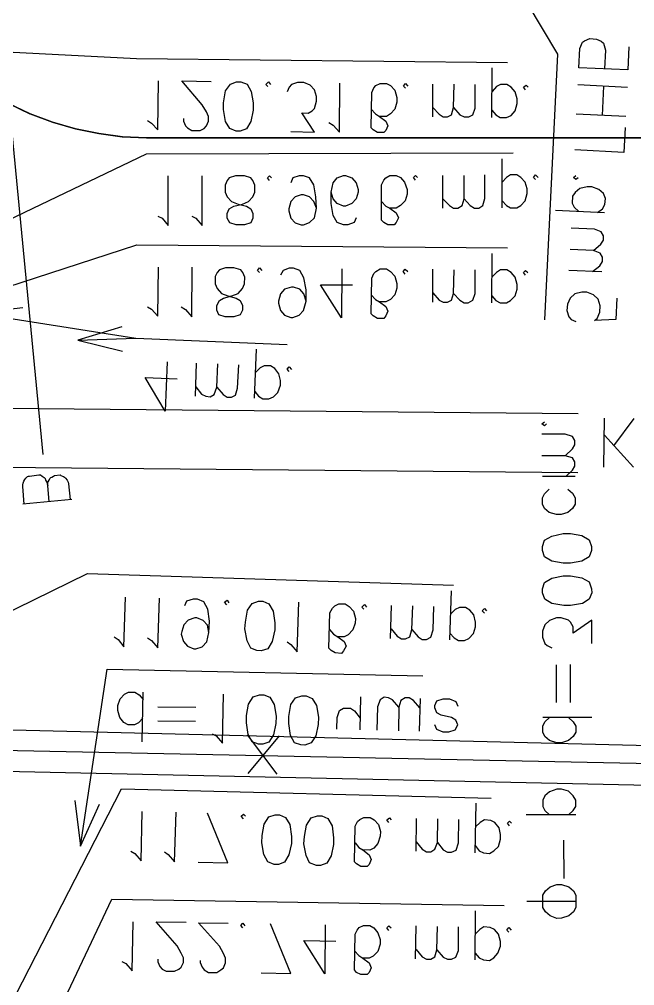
# Model space of a CAD drawing. Header units: metres. Extents: x 131 to 658, y 22 to 173.
# Drawn here: x 162.68 to 175.77, y 102.82 to 123.37 of the extents above; entities that cross this region are included whole.
import ezdxf

# ---------------------------------------------------------------- set-up
doc = ezdxf.new("R2010")
doc.units = ezdxf.units.M
for name, color, linetype in [('ELECTR_CABLE', 7, 'Continuous'), ('ELECTR_CABLE_COMM', 7, 'Continuous'), ('GAS', 7, 'Continuous'), ('GRASS', 7, 'Continuous'), ('ROAD', 7, 'Continuous'), ('SEWER', 7, 'Continuous'), ('WATER_PIPELINE', 7, 'Continuous')]:
    doc.layers.add(name, color=color, linetype=linetype)

msp = doc.modelspace()

# ---------------------------------------------------------------- linework, layer by layer
at = {"layer": 'ELECTR_CABLE'}
for points in [[(170.18, 129.74), (169.481, 130.417), (169.481, 130.417), (174.13, 122.627), (174.13, 122.627), (173.853, 116.978)], [(159.638, 123.093), (158.684, 122.871), (158.684, 122.871), (165.175, 122.538), (165.175, 122.538), (173.065, 122.449)], [(175.651, 122.782), (175.628, 122.294), (175.628, 122.294), (174.585, 122.338), (174.585, 122.338), (174.608, 122.749), (174.608, 122.749), (174.663, 122.882), (174.663, 122.882), (174.707, 122.915), (174.707, 122.915), (174.818, 122.96), (174.818, 122.96), (174.963, 122.948), (174.963, 122.948), (175.063, 122.904), (175.063, 122.904), (175.107, 122.86), (175.107, 122.86), (175.151, 122.715), (175.151, 122.715), (175.129, 122.316)], [(172.732, 121.284), (172.743, 122.338)], [(165.408, 121.217), (165.497, 121.162), (165.497, 121.162), (165.63, 121.018), (165.63, 121.018), (165.641, 122.061)], [(166.174, 121.262), (166.174, 121.206), (166.174, 121.206), (166.218, 121.106), (166.218, 121.106), (166.263, 121.062), (166.263, 121.062), (166.352, 121.007), (166.352, 121.007), (166.529, 121.007), (166.529, 121.007), (166.618, 121.051), (166.618, 121.051), (166.662, 121.106), (166.662, 121.106), (166.707, 121.206), (166.707, 121.206), (166.707, 121.306), (166.707, 121.306), (166.662, 121.406), (166.662, 121.406), (166.574, 121.55), (166.574, 121.55), (166.141, 122.061), (166.141, 122.061), (166.762, 122.05)], [(167.295, 120.995), (167.162, 121.051), (167.162, 121.051), (167.073, 121.195), (167.073, 121.195), (167.028, 121.45), (167.028, 121.45), (167.028, 121.595), (167.028, 121.595), (167.073, 121.85), (167.073, 121.85), (167.173, 121.994), (167.173, 121.994), (167.306, 122.039), (167.306, 122.039), (167.395, 122.039), (167.395, 122.039), (167.528, 121.994), (167.528, 121.994), (167.617, 121.839), (167.617, 121.839), (167.661, 121.595), (167.661, 121.595), (167.661, 121.439), (167.661, 121.439), (167.606, 121.195), (167.606, 121.195), (167.517, 121.04), (167.517, 121.04), (167.384, 120.995), (167.384, 120.995), (167.295, 120.995)], [(167.972, 121.939), (167.927, 121.983), (167.927, 121.983), (167.983, 122.039), (167.983, 122.039), (168.027, 121.983)], [(168.46, 120.984), (168.959, 120.973), (168.959, 120.973), (168.693, 121.384), (168.693, 121.384), (168.826, 121.373), (168.826, 121.373), (168.915, 121.428), (168.915, 121.428), (168.959, 121.473), (168.959, 121.473), (169.004, 121.628), (169.004, 121.628), (169.004, 121.728), (169.004, 121.728), (168.959, 121.872), (168.959, 121.872), (168.871, 121.972), (168.871, 121.972), (168.737, 122.027), (168.737, 122.027), (168.604, 122.027), (168.604, 122.027), (168.471, 121.983), (168.471, 121.983), (168.427, 121.928), (168.427, 121.928), (168.382, 121.828)], [(169.27, 121.173), (169.359, 121.117), (169.359, 121.117), (169.492, 120.973), (169.492, 120.973), (169.503, 122.016)], [(170.169, 121.461), (170.258, 121.362), (170.258, 121.362), (170.346, 121.306), (170.346, 121.306), (170.48, 121.206), (170.48, 121.206), (170.524, 121.106), (170.524, 121.106), (170.48, 121.007), (170.48, 121.007), (170.435, 120.962), (170.435, 120.962), (170.302, 120.962), (170.302, 120.962), (170.213, 121.018), (170.213, 121.018), (170.169, 121.062), (170.169, 121.062), (170.18, 121.817), (170.18, 121.817), (170.224, 121.916), (170.224, 121.916), (170.269, 121.961), (170.269, 121.961), (170.358, 122.005), (170.358, 122.005), (170.491, 122.005), (170.491, 122.005), (170.579, 121.961), (170.579, 121.961), (170.668, 121.861), (170.668, 121.861), (170.713, 121.706), (170.713, 121.706), (170.713, 121.606), (170.713, 121.606), (170.668, 121.461), (170.668, 121.461), (170.579, 121.362), (170.579, 121.362), (170.491, 121.306), (170.491, 121.306), (170.346, 121.306)], [(170.901, 121.905), (170.857, 121.95), (170.857, 121.95), (170.901, 122.005), (170.901, 122.005), (170.946, 121.95)], [(171.478, 121.295), (171.478, 121.994)], [(171.478, 121.495), (171.611, 121.351), (171.611, 121.351), (171.7, 121.295), (171.7, 121.295), (171.789, 121.295), (171.789, 121.295), (171.878, 121.339), (171.878, 121.339), (171.922, 121.495), (171.922, 121.495), (171.933, 121.994)], [(171.922, 121.495), (172.055, 121.339), (172.055, 121.339), (172.144, 121.295), (172.144, 121.295), (172.244, 121.295), (172.244, 121.295), (172.333, 121.339), (172.333, 121.339), (172.377, 121.484), (172.377, 121.484), (172.377, 121.983)], [(172.732, 121.439), (172.821, 121.339), (172.821, 121.339), (172.91, 121.284), (172.91, 121.284), (173.043, 121.284), (173.043, 121.284), (173.143, 121.328), (173.143, 121.328), (173.232, 121.428), (173.232, 121.428), (173.276, 121.584), (173.276, 121.584), (173.276, 121.683), (173.276, 121.683), (173.232, 121.828), (173.232, 121.828), (173.143, 121.928), (173.143, 121.928), (173.054, 121.983), (173.054, 121.983), (172.921, 121.983), (172.921, 121.983), (172.832, 121.939), (172.832, 121.939), (172.743, 121.839)], [(173.454, 121.872), (173.409, 121.928), (173.409, 121.928), (173.465, 121.972), (173.465, 121.972), (173.509, 121.928)], [(174.563, 121.983), (175.617, 121.928)], [(175.085, 121.328), (175.118, 121.95)], [(175.584, 121.306), (174.53, 121.351)], [(175.573, 121.073), (175.54, 120.54), (175.54, 120.54), (174.497, 120.596)], [(157.641, 117.089), (156.908, 116.446), (156.908, 116.446), (165.386, 120.507), (165.386, 120.507), (173.187, 120.529)], [(172.954, 119.364), (172.954, 120.407)], [(165.63, 119.187), (165.719, 119.142), (165.719, 119.142), (165.852, 118.987), (165.852, 118.987), (165.852, 120.041)], [(166.352, 119.187), (166.44, 119.142), (166.44, 119.142), (166.574, 118.987), (166.574, 118.987), (166.574, 120.041)], [(167.295, 118.998), (167.162, 119.042), (167.162, 119.042), (167.106, 119.142), (167.106, 119.142), (167.106, 119.242), (167.106, 119.242), (167.151, 119.342), (167.151, 119.342), (167.25, 119.397), (167.25, 119.397), (167.428, 119.442), (167.428, 119.442), (167.561, 119.497), (167.561, 119.497), (167.65, 119.597), (167.65, 119.597), (167.694, 119.697), (167.694, 119.697), (167.694, 119.841), (167.694, 119.841), (167.65, 119.941), (167.65, 119.941), (167.606, 119.997), (167.606, 119.997), (167.472, 120.041), (167.472, 120.041), (167.284, 120.041), (167.284, 120.041), (167.151, 119.997), (167.151, 119.997), (167.106, 119.941), (167.106, 119.941), (167.062, 119.841), (167.062, 119.841), (167.062, 119.697), (167.062, 119.697), (167.106, 119.597), (167.106, 119.597), (167.195, 119.497), (167.195, 119.497), (167.339, 119.442), (167.339, 119.442), (167.517, 119.397), (167.517, 119.397), (167.606, 119.342), (167.606, 119.342), (167.65, 119.242), (167.65, 119.242), (167.65, 119.142), (167.65, 119.142), (167.606, 119.042), (167.606, 119.042), (167.472, 118.998), (167.472, 118.998), (167.295, 118.998)], [(168.005, 119.941), (167.961, 119.997), (167.961, 119.997), (168.005, 120.041), (168.005, 120.041), (168.049, 119.997)], [(169.004, 119.353), (168.948, 119.497), (168.948, 119.497), (168.859, 119.597), (168.859, 119.597), (168.726, 119.642), (168.726, 119.642), (168.682, 119.642), (168.682, 119.642), (168.549, 119.597), (168.549, 119.597), (168.46, 119.497), (168.46, 119.497), (168.416, 119.342), (168.416, 119.342), (168.416, 119.298), (168.416, 119.298), (168.46, 119.142), (168.46, 119.142), (168.549, 119.042), (168.549, 119.042), (168.682, 118.998), (168.682, 118.998), (168.726, 118.998), (168.726, 118.998), (168.859, 119.053), (168.859, 119.053), (168.959, 119.153), (168.959, 119.153), (169.004, 119.353), (169.004, 119.353), (168.993, 119.597), (168.993, 119.597), (168.948, 119.852), (168.948, 119.852), (168.859, 119.997), (168.859, 119.997), (168.726, 120.041), (168.726, 120.041), (168.638, 120.041), (168.638, 120.041), (168.504, 119.997), (168.504, 119.997), (168.46, 119.897)], [(169.847, 119.153), (169.803, 119.053), (169.803, 119.053), (169.67, 118.998), (169.67, 118.998), (169.581, 118.998), (169.581, 118.998), (169.448, 119.053), (169.448, 119.053), (169.359, 119.198), (169.359, 119.198), (169.314, 119.453), (169.314, 119.453), (169.314, 119.697), (169.314, 119.697), (169.359, 119.897), (169.359, 119.897), (169.448, 119.997), (169.448, 119.997), (169.581, 120.052), (169.581, 120.052), (169.625, 120.052), (169.625, 120.052), (169.758, 119.997), (169.758, 119.997), (169.847, 119.897), (169.847, 119.897), (169.891, 119.753), (169.891, 119.753), (169.891, 119.697), (169.891, 119.697), (169.847, 119.553), (169.847, 119.553), (169.758, 119.453), (169.758, 119.453), (169.625, 119.397), (169.625, 119.397), (169.581, 119.397), (169.581, 119.397), (169.448, 119.453), (169.448, 119.453), (169.359, 119.553), (169.359, 119.553), (169.314, 119.697)], [(170.391, 119.497), (170.48, 119.397), (170.48, 119.397), (170.568, 119.353), (170.568, 119.353), (170.702, 119.253), (170.702, 119.253), (170.746, 119.153), (170.746, 119.153), (170.702, 119.053), (170.702, 119.053), (170.657, 118.998), (170.657, 118.998), (170.524, 118.998), (170.524, 118.998), (170.435, 119.053), (170.435, 119.053), (170.391, 119.098), (170.391, 119.098), (170.391, 119.852), (170.391, 119.852), (170.435, 119.952), (170.435, 119.952), (170.48, 119.997), (170.48, 119.997), (170.568, 120.052), (170.568, 120.052), (170.702, 120.052), (170.702, 120.052), (170.79, 120.008), (170.79, 120.008), (170.879, 119.908), (170.879, 119.908), (170.935, 119.753), (170.935, 119.753), (170.935, 119.653), (170.935, 119.653), (170.89, 119.508), (170.89, 119.508), (170.79, 119.409), (170.79, 119.409), (170.702, 119.353), (170.702, 119.353), (170.568, 119.353)], [(171.112, 119.952), (171.068, 120.008), (171.068, 120.008), (171.112, 120.052), (171.112, 120.052), (171.156, 120.008)], [(171.689, 119.353), (171.689, 120.052)], [(171.689, 119.553), (171.833, 119.409), (171.833, 119.409), (171.922, 119.353), (171.922, 119.353), (172.011, 119.353), (172.011, 119.353), (172.1, 119.409), (172.1, 119.409), (172.144, 119.553), (172.144, 119.553), (172.144, 120.052)], [(172.144, 119.553), (172.277, 119.409), (172.277, 119.409), (172.366, 119.353), (172.366, 119.353), (172.455, 119.353), (172.455, 119.353), (172.544, 119.409), (172.544, 119.409), (172.588, 119.564), (172.588, 119.564), (172.588, 120.063)], [(172.954, 119.508), (173.043, 119.409), (173.043, 119.409), (173.132, 119.364), (173.132, 119.364), (173.265, 119.364), (173.265, 119.364), (173.354, 119.409), (173.354, 119.409), (173.442, 119.508), (173.442, 119.508), (173.487, 119.664), (173.487, 119.664), (173.487, 119.764), (173.487, 119.764), (173.442, 119.908), (173.442, 119.908), (173.354, 120.008), (173.354, 120.008), (173.265, 120.063), (173.265, 120.063), (173.132, 120.063), (173.132, 120.063), (173.043, 120.008), (173.043, 120.008), (172.954, 119.908)], [(173.664, 119.963), (173.62, 120.008), (173.62, 120.008), (173.664, 120.063), (173.664, 120.063), (173.72, 120.008)], [(174.574, 119.997), (174.519, 119.963), (174.519, 119.963), (174.474, 120.008), (174.474, 120.008), (174.519, 120.052)], [(174.985, 119.264), (175.085, 119.342), (175.085, 119.342), (175.14, 119.431), (175.14, 119.431), (175.151, 119.564), (175.151, 119.564), (175.107, 119.664), (175.107, 119.664), (175.007, 119.753), (175.007, 119.753), (174.863, 119.808), (174.863, 119.808), (174.763, 119.808), (174.763, 119.808), (174.608, 119.775), (174.608, 119.775), (174.508, 119.686), (174.508, 119.686), (174.452, 119.608), (174.452, 119.608), (174.441, 119.464), (174.441, 119.464), (174.486, 119.375), (174.486, 119.375), (174.585, 119.287)], [(175.129, 119.253), (174.086, 119.309)], [(174.896, 118.454), (175.051, 118.587), (175.051, 118.587), (175.107, 118.676), (175.107, 118.676), (175.107, 118.765), (175.107, 118.765), (175.063, 118.854), (175.063, 118.854), (174.918, 118.909), (174.918, 118.909), (174.419, 118.931)], [(159.86, 117.123), (159.039, 116.579), (159.039, 116.579), (165.186, 118.576), (165.186, 118.576), (173.065, 118.51)], [(172.732, 117.345), (172.743, 118.388)], [(174.874, 118.01), (175.029, 118.132), (175.029, 118.132), (175.085, 118.221), (175.085, 118.221), (175.085, 118.31), (175.085, 118.31), (175.04, 118.399), (175.04, 118.399), (174.896, 118.454), (174.896, 118.454), (174.397, 118.476)], [(165.408, 117.256), (165.497, 117.211), (165.497, 117.211), (165.63, 117.056), (165.63, 117.056), (165.641, 118.099)], [(166.13, 117.256), (166.218, 117.2), (166.218, 117.2), (166.352, 117.045), (166.352, 117.045), (166.363, 118.099)], [(167.062, 117.045), (166.929, 117.089), (166.929, 117.089), (166.884, 117.189), (166.884, 117.189), (166.884, 117.289), (166.884, 117.289), (166.94, 117.389), (166.94, 117.389), (167.028, 117.444), (167.028, 117.444), (167.206, 117.489), (167.206, 117.489), (167.339, 117.544), (167.339, 117.544), (167.428, 117.644), (167.428, 117.644), (167.472, 117.744), (167.472, 117.744), (167.483, 117.888), (167.483, 117.888), (167.439, 117.988), (167.439, 117.988), (167.395, 118.044), (167.395, 118.044), (167.25, 118.088), (167.25, 118.088), (167.073, 118.088), (167.073, 118.088), (166.94, 118.044), (166.94, 118.044), (166.895, 117.988), (166.895, 117.988), (166.851, 117.899), (166.851, 117.899), (166.851, 117.744), (166.851, 117.744), (166.895, 117.644), (166.895, 117.644), (166.984, 117.544), (166.984, 117.544), (167.117, 117.489), (167.117, 117.489), (167.295, 117.444), (167.295, 117.444), (167.384, 117.389), (167.384, 117.389), (167.428, 117.289), (167.428, 117.289), (167.428, 117.189), (167.428, 117.189), (167.384, 117.089), (167.384, 117.089), (167.25, 117.045), (167.25, 117.045), (167.062, 117.045)], [(167.794, 117.988), (167.75, 118.033), (167.75, 118.033), (167.794, 118.088), (167.794, 118.088), (167.839, 118.033)], [(168.782, 117.378), (168.737, 117.533), (168.737, 117.533), (168.649, 117.633), (168.649, 117.633), (168.515, 117.677), (168.515, 117.677), (168.471, 117.677), (168.471, 117.677), (168.327, 117.633), (168.327, 117.633), (168.238, 117.533), (168.238, 117.533), (168.194, 117.378), (168.194, 117.378), (168.194, 117.333), (168.194, 117.333), (168.238, 117.178), (168.238, 117.178), (168.327, 117.078), (168.327, 117.078), (168.46, 117.034), (168.46, 117.034), (168.504, 117.034), (168.504, 117.034), (168.638, 117.078), (168.638, 117.078), (168.726, 117.178), (168.726, 117.178), (168.782, 117.378), (168.782, 117.378), (168.782, 117.622), (168.782, 117.622), (168.737, 117.877), (168.737, 117.877), (168.649, 118.033), (168.649, 118.033), (168.515, 118.077), (168.515, 118.077), (168.427, 118.077), (168.427, 118.077), (168.294, 118.033), (168.294, 118.033), (168.238, 117.933)], [(169.547, 118.066), (169.536, 117.023), (169.536, 117.023), (169.092, 117.722), (169.092, 117.722), (169.769, 117.722)], [(170.169, 117.511), (170.258, 117.411), (170.258, 117.411), (170.346, 117.367), (170.346, 117.367), (170.48, 117.267), (170.48, 117.267), (170.524, 117.167), (170.524, 117.167), (170.48, 117.067), (170.48, 117.067), (170.435, 117.012), (170.435, 117.012), (170.302, 117.012), (170.302, 117.012), (170.213, 117.067), (170.213, 117.067), (170.169, 117.112), (170.169, 117.112), (170.18, 117.866), (170.18, 117.866), (170.224, 117.966), (170.224, 117.966), (170.269, 118.01), (170.269, 118.01), (170.358, 118.066), (170.358, 118.066), (170.491, 118.066), (170.491, 118.066), (170.579, 118.01), (170.579, 118.01), (170.668, 117.911), (170.668, 117.911), (170.713, 117.755), (170.713, 117.755), (170.713, 117.655), (170.713, 117.655), (170.668, 117.511), (170.668, 117.511), (170.579, 117.411), (170.579, 117.411), (170.48, 117.367), (170.48, 117.367), (170.346, 117.367)], [(170.89, 117.955), (170.846, 118.01), (170.846, 118.01), (170.89, 118.055), (170.89, 118.055), (170.946, 118.01)], [(171.478, 117.356), (171.478, 118.055)], [(171.478, 117.555), (171.611, 117.4), (171.611, 117.4), (171.7, 117.356), (171.7, 117.356), (171.789, 117.356), (171.789, 117.356), (171.878, 117.4), (171.878, 117.4), (171.922, 117.544), (171.922, 117.544), (171.933, 118.044)], [(171.922, 117.544), (172.055, 117.4), (172.055, 117.4), (172.144, 117.345), (172.144, 117.345), (172.233, 117.345), (172.233, 117.345), (172.333, 117.4), (172.333, 117.4), (172.377, 117.544), (172.377, 117.544), (172.377, 118.044)], [(172.732, 117.489), (172.821, 117.389), (172.821, 117.389), (172.91, 117.345), (172.91, 117.345), (173.043, 117.345), (173.043, 117.345), (173.132, 117.389), (173.132, 117.389), (173.232, 117.489), (173.232, 117.489), (173.276, 117.633), (173.276, 117.633), (173.276, 117.733), (173.276, 117.733), (173.232, 117.888), (173.232, 117.888), (173.143, 117.988), (173.143, 117.988), (173.054, 118.044), (173.054, 118.044), (172.921, 118.044), (172.921, 118.044), (172.832, 117.988), (172.832, 117.988), (172.732, 117.888)], [(173.454, 117.933), (173.409, 117.988), (173.409, 117.988), (173.454, 118.033), (173.454, 118.033), (173.498, 117.988)], [(175.074, 117.999), (174.375, 118.033)], [(175.395, 117.444), (175.373, 116.989), (175.373, 116.989), (174.918, 116.967), (174.918, 116.967), (174.974, 117.012), (174.974, 117.012), (175.029, 117.145), (175.029, 117.145), (175.04, 117.278), (175.04, 117.278), (174.996, 117.422), (174.996, 117.422), (174.896, 117.511), (174.896, 117.511), (174.752, 117.567), (174.752, 117.567), (174.652, 117.567), (174.652, 117.567), (174.497, 117.533), (174.497, 117.533), (174.397, 117.444), (174.397, 117.444), (174.341, 117.311), (174.341, 117.311), (174.33, 117.178), (174.33, 117.178), (174.375, 117.045), (174.375, 117.045), (174.419, 116.989), (174.419, 116.989), (174.519, 116.945)], [(162.756, 117.234), (161.78, 117.123), (161.78, 117.123), (165.164, 116.59), (165.164, 116.59), (168.382, 116.457)], [(164.865, 116.834), (163.932, 116.546), (163.932, 116.546), (165.164, 116.59), (165.164, 116.59), (168.382, 116.457)], [(163.932, 116.546), (164.876, 116.313)], [(167.683, 115.314), (167.728, 116.357)], [(165.83, 116.091), (165.786, 115.036), (165.786, 115.036), (165.364, 115.758), (165.364, 115.758), (166.041, 115.724)], [(166.429, 115.358), (166.451, 116.057)], [(166.44, 115.558), (166.562, 115.403), (166.562, 115.403), (166.651, 115.358), (166.651, 115.358), (166.74, 115.347), (166.74, 115.347), (166.829, 115.392), (166.829, 115.392), (166.884, 115.547), (166.884, 115.547), (166.906, 116.046)], [(166.884, 115.547), (167.017, 115.392), (167.017, 115.392), (167.106, 115.336), (167.106, 115.336), (167.195, 115.336), (167.195, 115.336), (167.284, 115.38), (167.284, 115.38), (167.328, 115.525), (167.328, 115.525), (167.35, 116.024)], [(167.694, 115.458), (167.772, 115.358), (167.772, 115.358), (167.861, 115.303), (167.861, 115.303), (167.994, 115.303), (167.994, 115.303), (168.094, 115.347), (168.094, 115.347), (168.183, 115.436), (168.183, 115.436), (168.238, 115.591), (168.238, 115.591), (168.238, 115.691), (168.238, 115.691), (168.205, 115.835), (168.205, 115.835), (168.116, 115.946), (168.116, 115.946), (168.027, 116.002), (168.027, 116.002), (167.894, 116.002), (167.894, 116.002), (167.805, 115.957), (167.805, 115.957), (167.705, 115.858)], [(168.427, 115.88), (168.382, 115.935), (168.382, 115.935), (168.427, 115.98), (168.427, 115.98), (168.471, 115.924)], [(159.583, 109.643), (158.85, 109), (158.85, 109), (164.132, 111.585), (164.132, 111.585), (171.922, 111.341)], [(171.844, 110.176), (171.878, 111.219)], [(164.698, 110.243), (164.787, 110.187), (164.787, 110.187), (164.909, 110.032), (164.909, 110.032), (164.942, 111.086)], [(165.408, 110.22), (165.497, 110.165), (165.497, 110.165), (165.63, 110.01), (165.63, 110.01), (165.664, 111.064)], [(166.718, 110.331), (166.684, 110.487), (166.684, 110.487), (166.596, 110.587), (166.596, 110.587), (166.463, 110.642), (166.463, 110.642), (166.418, 110.642), (166.418, 110.642), (166.274, 110.598), (166.274, 110.598), (166.185, 110.498), (166.185, 110.498), (166.141, 110.354), (166.141, 110.354), (166.13, 110.298), (166.13, 110.298), (166.174, 110.143), (166.174, 110.143), (166.263, 110.043), (166.263, 110.043), (166.396, 109.987), (166.396, 109.987), (166.44, 109.987), (166.44, 109.987), (166.574, 110.032), (166.574, 110.032), (166.673, 110.132), (166.673, 110.132), (166.718, 110.331), (166.718, 110.331), (166.729, 110.576), (166.729, 110.576), (166.696, 110.831), (166.696, 110.831), (166.607, 110.986), (166.607, 110.986), (166.474, 111.042), (166.474, 111.042), (166.385, 111.042), (166.385, 111.042), (166.241, 110.997), (166.241, 110.997), (166.196, 110.897)], [(167.095, 110.92), (167.051, 110.975), (167.051, 110.975), (167.106, 111.019), (167.106, 111.019), (167.139, 110.964)], [(167.739, 109.954), (167.606, 109.999), (167.606, 109.999), (167.528, 110.154), (167.528, 110.154), (167.483, 110.409), (167.483, 110.409), (167.495, 110.553), (167.495, 110.553), (167.539, 110.809), (167.539, 110.809), (167.639, 110.953), (167.639, 110.953), (167.772, 110.997), (167.772, 110.997), (167.861, 110.997), (167.861, 110.997), (167.994, 110.942), (167.994, 110.942), (168.083, 110.786), (168.083, 110.786), (168.116, 110.542), (168.116, 110.542), (168.116, 110.387), (168.116, 110.387), (168.06, 110.143), (168.06, 110.143), (167.972, 109.987), (167.972, 109.987), (167.827, 109.943), (167.827, 109.943), (167.739, 109.954)], [(168.382, 110.132), (168.46, 110.076), (168.46, 110.076), (168.593, 109.921), (168.593, 109.921), (168.626, 110.975)], [(169.281, 110.398), (169.37, 110.298), (169.37, 110.298), (169.459, 110.243), (169.459, 110.243), (169.592, 110.143), (169.592, 110.143), (169.636, 110.043), (169.636, 110.043), (169.581, 109.943), (169.581, 109.943), (169.536, 109.888), (169.536, 109.888), (169.403, 109.899), (169.403, 109.899), (169.314, 109.954), (169.314, 109.954), (169.27, 109.999), (169.27, 109.999), (169.292, 110.753), (169.292, 110.753), (169.348, 110.853), (169.348, 110.853), (169.392, 110.897), (169.392, 110.897), (169.481, 110.942), (169.481, 110.942), (169.614, 110.942), (169.614, 110.942), (169.703, 110.886), (169.703, 110.886), (169.792, 110.786), (169.792, 110.786), (169.836, 110.631), (169.836, 110.631), (169.825, 110.531), (169.825, 110.531), (169.78, 110.387), (169.78, 110.387), (169.681, 110.287), (169.681, 110.287), (169.592, 110.243), (169.592, 110.243), (169.459, 110.243)], [(170.014, 110.831), (169.969, 110.875), (169.969, 110.875), (170.025, 110.931), (170.025, 110.931), (170.069, 110.875)], [(170.579, 110.209), (170.602, 110.908)], [(170.591, 110.409), (170.724, 110.254), (170.724, 110.254), (170.812, 110.198), (170.812, 110.198), (170.901, 110.198), (170.901, 110.198), (170.99, 110.243), (170.99, 110.243), (171.034, 110.398), (171.034, 110.398), (171.057, 110.897)], [(171.034, 110.398), (171.168, 110.243), (171.168, 110.243), (171.256, 110.187), (171.256, 110.187), (171.345, 110.187), (171.345, 110.187), (171.434, 110.232), (171.434, 110.232), (171.489, 110.387), (171.489, 110.387), (171.5, 110.886)], [(171.844, 110.32), (171.933, 110.22), (171.933, 110.22), (172.022, 110.165), (172.022, 110.165), (172.155, 110.165), (172.155, 110.165), (172.244, 110.209), (172.244, 110.209), (172.344, 110.309), (172.344, 110.309), (172.388, 110.453), (172.388, 110.453), (172.388, 110.553), (172.388, 110.553), (172.355, 110.709), (172.355, 110.709), (172.266, 110.809), (172.266, 110.809), (172.177, 110.864), (172.177, 110.864), (172.044, 110.864), (172.044, 110.864), (171.955, 110.82), (171.955, 110.82), (171.856, 110.72)], [(172.577, 110.742), (172.532, 110.797), (172.532, 110.797), (172.577, 110.842), (172.577, 110.842), (172.621, 110.797)], [(159.982, 98.125), (159.793, 97.16), (159.793, 97.16), (164.854, 107.013), (164.854, 107.013), (172.721, 106.814)], [(172.377, 105.649), (172.399, 106.703)], [(165.053, 105.682), (165.142, 105.637), (165.142, 105.637), (165.275, 105.482), (165.275, 105.482), (165.297, 106.525)], [(165.775, 105.671), (165.852, 105.615), (165.852, 105.615), (165.985, 105.46), (165.985, 105.46), (166.019, 106.514)], [(166.485, 105.449), (167.117, 105.438), (167.117, 105.438), (166.684, 106.492)], [(167.45, 106.37), (167.406, 106.425), (167.406, 106.425), (167.45, 106.47), (167.45, 106.47), (167.495, 106.425)], [(168.105, 105.404), (167.972, 105.46), (167.972, 105.46), (167.883, 105.615), (167.883, 105.615), (167.839, 105.859), (167.839, 105.859), (167.85, 106.015), (167.85, 106.015), (167.894, 106.259), (167.894, 106.259), (167.994, 106.414), (167.994, 106.414), (168.127, 106.459), (168.127, 106.459), (168.216, 106.459), (168.216, 106.459), (168.349, 106.403), (168.349, 106.403), (168.438, 106.248), (168.438, 106.248), (168.471, 105.993), (168.471, 105.993), (168.471, 105.848), (168.471, 105.848), (168.416, 105.604), (168.416, 105.604), (168.327, 105.449), (168.327, 105.449), (168.194, 105.404), (168.194, 105.404), (168.105, 105.404)], [(169.004, 105.382), (168.859, 105.438), (168.859, 105.438), (168.782, 105.593), (168.782, 105.593), (168.737, 105.837), (168.737, 105.837), (168.748, 105.993), (168.748, 105.993), (168.793, 106.237), (168.793, 106.237), (168.893, 106.392), (168.893, 106.392), (169.026, 106.436), (169.026, 106.436), (169.115, 106.436), (169.115, 106.436), (169.248, 106.381), (169.248, 106.381), (169.337, 106.226), (169.337, 106.226), (169.37, 105.97), (169.37, 105.97), (169.37, 105.826), (169.37, 105.826), (169.314, 105.582), (169.314, 105.582), (169.226, 105.427), (169.226, 105.427), (169.092, 105.382), (169.092, 105.382), (169.004, 105.382)], [(169.825, 105.859), (169.903, 105.76), (169.903, 105.76), (169.991, 105.715), (169.991, 105.715), (170.124, 105.604), (170.124, 105.604), (170.169, 105.504), (170.169, 105.504), (170.124, 105.404), (170.124, 105.404), (170.08, 105.36), (170.08, 105.36), (169.947, 105.36), (169.947, 105.36), (169.858, 105.416), (169.858, 105.416), (169.814, 105.46), (169.814, 105.46), (169.825, 106.215), (169.825, 106.215), (169.88, 106.314), (169.88, 106.314), (169.925, 106.359), (169.925, 106.359), (170.014, 106.403), (170.014, 106.403), (170.147, 106.403), (170.147, 106.403), (170.235, 106.348), (170.235, 106.348), (170.324, 106.248), (170.324, 106.248), (170.369, 106.104), (170.369, 106.104), (170.358, 106.004), (170.358, 106.004), (170.313, 105.848), (170.313, 105.848), (170.224, 105.748), (170.224, 105.748), (170.136, 105.704), (170.136, 105.704), (169.991, 105.715)], [(170.546, 106.292), (170.502, 106.348), (170.502, 106.348), (170.557, 106.392), (170.557, 106.392), (170.591, 106.348)], [(171.123, 105.682), (171.134, 106.381)], [(171.123, 105.882), (171.256, 105.726), (171.256, 105.726), (171.345, 105.671), (171.345, 105.671), (171.434, 105.671), (171.434, 105.671), (171.523, 105.726), (171.523, 105.726), (171.578, 105.871), (171.578, 105.871), (171.589, 106.37)], [(171.578, 105.871), (171.7, 105.715), (171.7, 105.715), (171.789, 105.66), (171.789, 105.66), (171.878, 105.66), (171.878, 105.66), (171.978, 105.704), (171.978, 105.704), (172.022, 105.859), (172.022, 105.859), (172.033, 106.359)], [(172.377, 105.804), (172.466, 105.693), (172.466, 105.693), (172.555, 105.649), (172.555, 105.649), (172.688, 105.637), (172.688, 105.637), (172.777, 105.693), (172.777, 105.693), (172.876, 105.782), (172.876, 105.782), (172.921, 105.937), (172.921, 105.937), (172.921, 106.037), (172.921, 106.037), (172.888, 106.181), (172.888, 106.181), (172.799, 106.292), (172.799, 106.292), (172.71, 106.337), (172.71, 106.337), (172.577, 106.348), (172.577, 106.348), (172.488, 106.292), (172.488, 106.292), (172.388, 106.203)], [(173.11, 106.226), (173.065, 106.281), (173.065, 106.281), (173.11, 106.325), (173.11, 106.325), (173.154, 106.281)]]:
    msp.add_lwpolyline(points, dxfattribs=at)
at = {"layer": 'ELECTR_CABLE_COMM'}
for points in [[(161.946, 99.579), (161.78, 98.613), (161.78, 98.613), (164.654, 104.661), (164.654, 104.661), (172.999, 104.528)], [(172.377, 103.374), (172.388, 104.417)], [(164.865, 103.34), (164.953, 103.296), (164.953, 103.296), (165.087, 103.141), (165.087, 103.141), (165.109, 104.184)], [(165.63, 103.385), (165.63, 103.329), (165.63, 103.329), (165.675, 103.229), (165.675, 103.229), (165.719, 103.174), (165.719, 103.174), (165.808, 103.13), (165.808, 103.13), (165.985, 103.13), (165.985, 103.13), (166.074, 103.174), (166.074, 103.174), (166.13, 103.218), (166.13, 103.218), (166.174, 103.318), (166.174, 103.318), (166.174, 103.418), (166.174, 103.418), (166.13, 103.518), (166.13, 103.518), (166.041, 103.673), (166.041, 103.673), (165.597, 104.184), (165.597, 104.184), (166.23, 104.173)], [(166.529, 103.363), (166.529, 103.318), (166.529, 103.318), (166.574, 103.218), (166.574, 103.218), (166.618, 103.163), (166.618, 103.163), (166.707, 103.107), (166.707, 103.107), (166.884, 103.107), (166.884, 103.107), (166.973, 103.163), (166.973, 103.163), (167.028, 103.207), (167.028, 103.207), (167.073, 103.307), (167.073, 103.307), (167.073, 103.407), (167.073, 103.407), (167.028, 103.507), (167.028, 103.507), (166.94, 103.662), (166.94, 103.662), (166.496, 104.162), (166.496, 104.162), (167.128, 104.151)], [(167.439, 104.051), (167.395, 104.106), (167.395, 104.106), (167.439, 104.151), (167.439, 104.151), (167.483, 104.095)], [(167.827, 103.096), (168.46, 103.085), (168.46, 103.085), (168.027, 104.139)], [(169.192, 104.117), (169.181, 103.074), (169.181, 103.074), (168.737, 103.784), (168.737, 103.784), (169.414, 103.773)], [(169.814, 103.562), (169.903, 103.463), (169.903, 103.463), (169.991, 103.407), (169.991, 103.407), (170.124, 103.307), (170.124, 103.307), (170.169, 103.207), (170.169, 103.207), (170.124, 103.107), (170.124, 103.107), (170.08, 103.063), (170.08, 103.063), (169.947, 103.063), (169.947, 103.063), (169.858, 103.107), (169.858, 103.107), (169.814, 103.163), (169.814, 103.163), (169.825, 103.917), (169.825, 103.917), (169.869, 104.006), (169.869, 104.006), (169.914, 104.062), (169.914, 104.062), (170.002, 104.106), (170.002, 104.106), (170.136, 104.106), (170.136, 104.106), (170.224, 104.051), (170.224, 104.051), (170.313, 103.951), (170.313, 103.951), (170.358, 103.807), (170.358, 103.807), (170.358, 103.707), (170.358, 103.707), (170.313, 103.551), (170.313, 103.551), (170.213, 103.451), (170.213, 103.451), (170.124, 103.407), (170.124, 103.407), (169.991, 103.407)], [(170.546, 103.995), (170.502, 104.051), (170.502, 104.051), (170.546, 104.095), (170.546, 104.095), (170.591, 104.051)], [(171.112, 103.396), (171.123, 104.095)], [(171.123, 103.596), (171.256, 103.44), (171.256, 103.44), (171.345, 103.385), (171.345, 103.385), (171.434, 103.385), (171.434, 103.385), (171.523, 103.44), (171.523, 103.44), (171.567, 103.585), (171.567, 103.585), (171.578, 104.084)], [(171.567, 103.585), (171.7, 103.429), (171.7, 103.429), (171.789, 103.385), (171.789, 103.385), (171.878, 103.385), (171.878, 103.385), (171.967, 103.429), (171.967, 103.429), (172.022, 103.573), (172.022, 103.573), (172.022, 104.073)], [(172.377, 103.518), (172.466, 103.418), (172.466, 103.418), (172.555, 103.374), (172.555, 103.374), (172.688, 103.363), (172.688, 103.363), (172.777, 103.418), (172.777, 103.418), (172.865, 103.518), (172.865, 103.518), (172.921, 103.662), (172.921, 103.662), (172.921, 103.762), (172.921, 103.762), (172.876, 103.917), (172.876, 103.917), (172.788, 104.017), (172.788, 104.017), (172.699, 104.062), (172.699, 104.062), (172.566, 104.073), (172.566, 104.073), (172.477, 104.017), (172.477, 104.017), (172.377, 103.917)], [(173.098, 103.962), (173.054, 104.006), (173.054, 104.006), (173.098, 104.062), (173.098, 104.062), (173.143, 104.006)]]:
    msp.add_lwpolyline(points, dxfattribs=at)
at = {"layer": 'GAS'}
for points in [[(133.848, 108.772), (160.226, 108.323), (185.893, 107.69), (185.882, 106.869), (133.936, 107.998)], [(133.889, 108.416), (175.806, 107.557), (185.882, 107.258), (290.347, 104.151)], [(168.171, 107.324), (167.539, 108.156)], [(167.55, 107.335), (168.216, 108.134)]]:
    msp.add_lwpolyline(points, dxfattribs=at)
at = {"layer": 'GRASS'}
msp.add_lwpolyline([(204.225, 120.851), (165.386, 120.851), (164.876, 120.873), (164.376, 120.94), (163.877, 121.04), (163.389, 121.184), (162.912, 121.362), (162.457, 121.584)], dxfattribs=at)
at = {"layer": 'ROAD'}
msp.add_lwpolyline([(162.457, 121.583), (162.911, 121.362), (162.912, 121.362), (162.912, 121.361), (163.388, 121.184), (163.389, 121.184), (163.876, 121.04), (163.877, 121.04), (164.376, 120.94), (164.377, 120.94), (164.875, 120.873), (164.876, 120.873), (165.386, 120.851), (228.969, 120.851)], dxfattribs=at)
at = {"layer": 'SEWER'}
for points in [[(145.467, 115.258), (174.574, 114.992)], [(175.118, 113.849), (175.129, 114.892)], [(175.329, 114.304), (175.762, 114.881)], [(175.129, 114.526), (175.751, 113.849)], [(145.334, 114.004), (174.563, 113.738)]]:
    msp.add_lwpolyline(points, dxfattribs=at)
at = {"layer": 'WATER_PIPELINE'}
for points in [[(163.189, 114.115), (161.791, 128.63)], [(173.897, 114.77), (173.853, 114.726), (173.853, 114.726), (173.797, 114.77), (173.797, 114.77), (173.853, 114.815)], [(174.297, 114.093), (174.452, 114.237), (174.452, 114.237), (174.497, 114.326), (174.497, 114.326), (174.497, 114.415), (174.497, 114.415), (174.452, 114.504), (174.452, 114.504), (174.297, 114.548), (174.297, 114.548), (173.797, 114.548)], [(174.308, 113.649), (174.452, 113.783), (174.452, 113.783), (174.497, 113.871), (174.497, 113.871), (174.497, 113.96), (174.497, 113.96), (174.452, 114.049), (174.452, 114.049), (174.297, 114.093), (174.297, 114.093), (173.797, 114.093)], [(162.79, 113.061), (162.756, 113.439), (162.756, 113.439), (162.756, 113.472), (162.756, 113.472), (162.767, 113.505), (162.767, 113.505), (162.778, 113.549), (162.778, 113.549), (162.801, 113.583), (162.801, 113.583), (162.823, 113.616), (162.823, 113.616), (162.856, 113.649), (162.856, 113.649), (162.878, 113.66), (162.878, 113.66), (162.9, 113.66), (162.9, 113.66), (163.1, 113.683), (163.1, 113.683), (163.134, 113.683), (163.134, 113.683), (163.167, 113.66), (163.167, 113.66), (163.211, 113.627), (163.211, 113.627), (163.233, 113.605), (163.233, 113.605), (163.244, 113.572), (163.244, 113.572), (163.267, 113.527), (163.267, 113.527), (163.278, 113.494), (163.278, 113.494), (163.289, 113.45), (163.289, 113.45), (163.289, 113.505), (163.289, 113.505), (163.3, 113.538), (163.3, 113.538), (163.322, 113.572), (163.322, 113.572), (163.333, 113.605), (163.333, 113.605), (163.355, 113.627), (163.355, 113.627), (163.378, 113.638), (163.378, 113.638), (163.411, 113.66), (163.411, 113.66), (163.433, 113.672), (163.433, 113.672), (163.555, 113.683), (163.555, 113.683), (163.566, 113.672), (163.566, 113.672), (163.6, 113.66), (163.6, 113.66), (163.622, 113.649), (163.622, 113.649), (163.644, 113.638), (163.644, 113.638), (163.666, 113.616), (163.666, 113.616), (163.699, 113.572), (163.699, 113.572), (163.722, 113.527), (163.722, 113.527), (163.733, 113.494), (163.733, 113.494), (163.766, 113.161)], [(174.508, 113.649), (173.809, 113.649)], [(163.322, 113.117), (163.289, 113.45)], [(174.352, 113.383), (174.452, 113.294), (174.452, 113.294), (174.508, 113.194), (174.508, 113.194), (174.508, 113.061), (174.508, 113.061), (174.452, 112.972), (174.452, 112.972), (174.352, 112.884), (174.352, 112.884), (174.208, 112.839), (174.208, 112.839), (174.108, 112.839), (174.108, 112.839), (173.953, 112.884), (173.953, 112.884), (173.853, 112.972), (173.853, 112.972), (173.809, 113.061), (173.809, 113.061), (173.809, 113.194), (173.809, 113.194), (173.853, 113.283), (173.853, 113.283), (173.953, 113.383)], [(163.799, 113.161), (162.756, 113.061)], [(174.852, 112.074), (174.807, 111.94), (174.807, 111.94), (174.652, 111.852), (174.652, 111.852), (174.408, 111.807), (174.408, 111.807), (174.252, 111.807), (174.252, 111.807), (174.008, 111.852), (174.008, 111.852), (173.853, 111.94), (173.853, 111.94), (173.809, 112.074), (173.809, 112.074), (173.809, 112.162), (173.809, 112.162), (173.853, 112.296), (173.853, 112.296), (174.008, 112.384), (174.008, 112.384), (174.252, 112.44), (174.252, 112.44), (174.408, 112.44), (174.408, 112.44), (174.652, 112.395), (174.652, 112.395), (174.807, 112.307), (174.807, 112.307), (174.852, 112.162), (174.852, 112.162), (174.852, 112.074)], [(174.863, 111.175), (174.807, 111.042), (174.807, 111.042), (174.663, 110.953), (174.663, 110.953), (174.408, 110.908), (174.408, 110.908), (174.264, 110.908), (174.264, 110.908), (174.008, 110.953), (174.008, 110.953), (173.864, 111.042), (173.864, 111.042), (173.809, 111.175), (173.809, 111.175), (173.809, 111.264), (173.809, 111.264), (173.853, 111.397), (173.853, 111.397), (174.008, 111.485), (174.008, 111.485), (174.252, 111.541), (174.252, 111.541), (174.408, 111.541), (174.408, 111.541), (174.652, 111.497), (174.652, 111.497), (174.807, 111.408), (174.807, 111.408), (174.852, 111.264), (174.852, 111.264), (174.863, 111.175)], [(174.863, 110.098), (174.863, 110.598), (174.863, 110.598), (174.463, 110.32), (174.463, 110.32), (174.463, 110.453), (174.463, 110.453), (174.408, 110.553), (174.408, 110.553), (174.363, 110.598), (174.363, 110.598), (174.208, 110.642), (174.208, 110.642), (174.108, 110.642), (174.108, 110.642), (173.964, 110.587), (173.964, 110.587), (173.864, 110.498), (173.864, 110.498), (173.809, 110.365), (173.809, 110.365), (173.809, 110.232), (173.809, 110.232), (173.864, 110.098), (173.864, 110.098), (173.908, 110.054), (173.908, 110.054), (174.008, 110.01)], [(163.866, 106.758), (163.988, 105.793), (163.988, 105.793), (164.554, 109.555), (164.554, 109.555), (171.267, 109.41)], [(174.108, 108.844), (174.108, 109.643)], [(174.408, 108.844), (174.408, 109.655)], [(165.308, 108.512), (165.22, 108.412), (165.22, 108.412), (165.131, 108.367), (165.131, 108.367), (164.998, 108.367), (164.998, 108.367), (164.909, 108.423), (164.909, 108.423), (164.82, 108.523), (164.82, 108.523), (164.776, 108.678), (164.776, 108.678), (164.776, 108.778), (164.776, 108.778), (164.831, 108.922), (164.831, 108.922), (164.92, 109.022), (164.92, 109.022), (165.009, 109.066), (165.009, 109.066), (165.142, 109.066), (165.142, 109.066), (165.231, 109.011), (165.231, 109.011), (165.32, 108.911)], [(165.297, 108.012), (165.32, 109.066)], [(166.784, 108.179), (166.873, 108.134), (166.873, 108.134), (167.006, 107.979), (167.006, 107.979), (167.028, 109.022)], [(167.772, 107.957), (167.639, 108.012), (167.639, 108.012), (167.55, 108.168), (167.55, 108.168), (167.517, 108.412), (167.517, 108.412), (167.517, 108.567), (167.517, 108.567), (167.561, 108.811), (167.561, 108.811), (167.661, 108.967), (167.661, 108.967), (167.794, 109.011), (167.794, 109.011), (167.883, 109.011), (167.883, 109.011), (168.016, 108.955), (168.016, 108.955), (168.105, 108.8), (168.105, 108.8), (168.149, 108.556), (168.149, 108.556), (168.138, 108.401), (168.138, 108.401), (168.094, 108.156), (168.094, 108.156), (167.994, 108.001), (167.994, 108.001), (167.861, 107.957), (167.861, 107.957), (167.772, 107.957)], [(168.671, 107.946), (168.538, 107.99), (168.538, 107.99), (168.449, 108.145), (168.449, 108.145), (168.416, 108.401), (168.416, 108.401), (168.416, 108.545), (168.416, 108.545), (168.46, 108.8), (168.46, 108.8), (168.56, 108.944), (168.56, 108.944), (168.693, 108.989), (168.693, 108.989), (168.782, 108.989), (168.782, 108.989), (168.915, 108.933), (168.915, 108.933), (169.004, 108.778), (169.004, 108.778), (169.048, 108.534), (169.048, 108.534), (169.037, 108.378), (169.037, 108.378), (168.993, 108.134), (168.993, 108.134), (168.893, 107.99), (168.893, 107.99), (168.76, 107.935), (168.76, 107.935), (168.671, 107.946)], [(169.936, 108.267), (169.947, 108.967)], [(170.757, 108.745), (170.624, 108.9), (170.624, 108.9), (170.535, 108.944), (170.535, 108.944), (170.446, 108.955), (170.446, 108.955), (170.358, 108.9), (170.358, 108.9), (170.302, 108.756), (170.302, 108.756), (170.291, 108.256)], [(171.201, 108.733), (171.068, 108.889), (171.068, 108.889), (170.979, 108.944), (170.979, 108.944), (170.89, 108.944), (170.89, 108.944), (170.801, 108.889), (170.801, 108.889), (170.757, 108.745), (170.757, 108.745), (170.746, 108.245)], [(171.212, 108.933), (171.19, 108.234)], [(171.512, 108.378), (171.556, 108.279), (171.556, 108.279), (171.689, 108.223), (171.689, 108.223), (171.822, 108.223), (171.822, 108.223), (171.955, 108.267), (171.955, 108.267), (172.011, 108.367), (172.011, 108.367), (171.967, 108.467), (171.967, 108.467), (171.878, 108.523), (171.878, 108.523), (171.656, 108.578), (171.656, 108.578), (171.567, 108.623), (171.567, 108.623), (171.523, 108.733), (171.523, 108.733), (171.523, 108.778), (171.523, 108.778), (171.567, 108.878), (171.567, 108.878), (171.7, 108.922), (171.7, 108.922), (171.833, 108.922), (171.833, 108.922), (171.967, 108.867), (171.967, 108.867), (172.011, 108.767)], [(165.63, 108.756), (166.44, 108.745)], [(169.436, 108.279), (169.448, 108.523), (169.448, 108.523), (169.492, 108.678), (169.492, 108.678), (169.581, 108.722), (169.581, 108.722), (169.725, 108.722), (169.725, 108.722), (169.814, 108.667), (169.814, 108.667), (169.936, 108.512)], [(174.863, 108.523), (173.82, 108.523)], [(174.363, 108.523), (174.463, 108.434), (174.463, 108.434), (174.519, 108.345), (174.519, 108.345), (174.519, 108.212), (174.519, 108.212), (174.463, 108.123), (174.463, 108.123), (174.363, 108.034), (174.363, 108.034), (174.219, 107.99), (174.219, 107.99), (174.119, 107.99), (174.119, 107.99), (173.964, 108.034), (173.964, 108.034), (173.864, 108.123), (173.864, 108.123), (173.82, 108.212), (173.82, 108.212), (173.82, 108.345), (173.82, 108.345), (173.864, 108.434), (173.864, 108.434), (173.964, 108.523)], [(165.63, 108.456), (166.429, 108.445)], [(174.363, 106.459), (174.463, 106.547), (174.463, 106.547), (174.519, 106.636), (174.519, 106.636), (174.519, 106.769), (174.519, 106.769), (174.463, 106.858), (174.463, 106.858), (174.363, 106.958), (174.363, 106.958), (174.219, 107.002), (174.219, 107.002), (174.119, 107.002), (174.119, 107.002), (173.964, 106.947), (173.964, 106.947), (173.864, 106.858), (173.864, 106.858), (173.82, 106.769), (173.82, 106.769), (173.82, 106.636), (173.82, 106.636), (173.864, 106.547), (173.864, 106.547), (173.964, 106.459)], [(163.988, 105.793), (164.387, 106.681)], [(174.519, 106.459), (173.465, 106.459)], [(174.275, 105.105), (174.264, 105.915)], [(174.519, 104.75), (174.519, 104.483), (174.519, 104.483), (174.474, 104.395), (174.474, 104.395), (174.375, 104.306), (174.375, 104.306), (174.219, 104.261), (174.219, 104.261), (174.119, 104.25), (174.119, 104.25), (173.975, 104.306), (173.975, 104.306), (173.875, 104.395), (173.875, 104.395), (173.82, 104.483), (173.82, 104.483), (173.82, 104.75), (173.82, 104.75), (173.875, 104.839), (173.875, 104.839), (173.975, 104.927), (173.975, 104.927), (174.119, 104.972), (174.119, 104.972), (174.219, 104.972), (174.219, 104.972), (174.375, 104.927), (174.375, 104.927), (174.474, 104.839), (174.474, 104.839), (174.519, 104.75)], [(174.519, 104.617), (173.476, 104.617)]]:
    msp.add_lwpolyline(points, dxfattribs=at)

doc.saveas('drawing.dxf')
